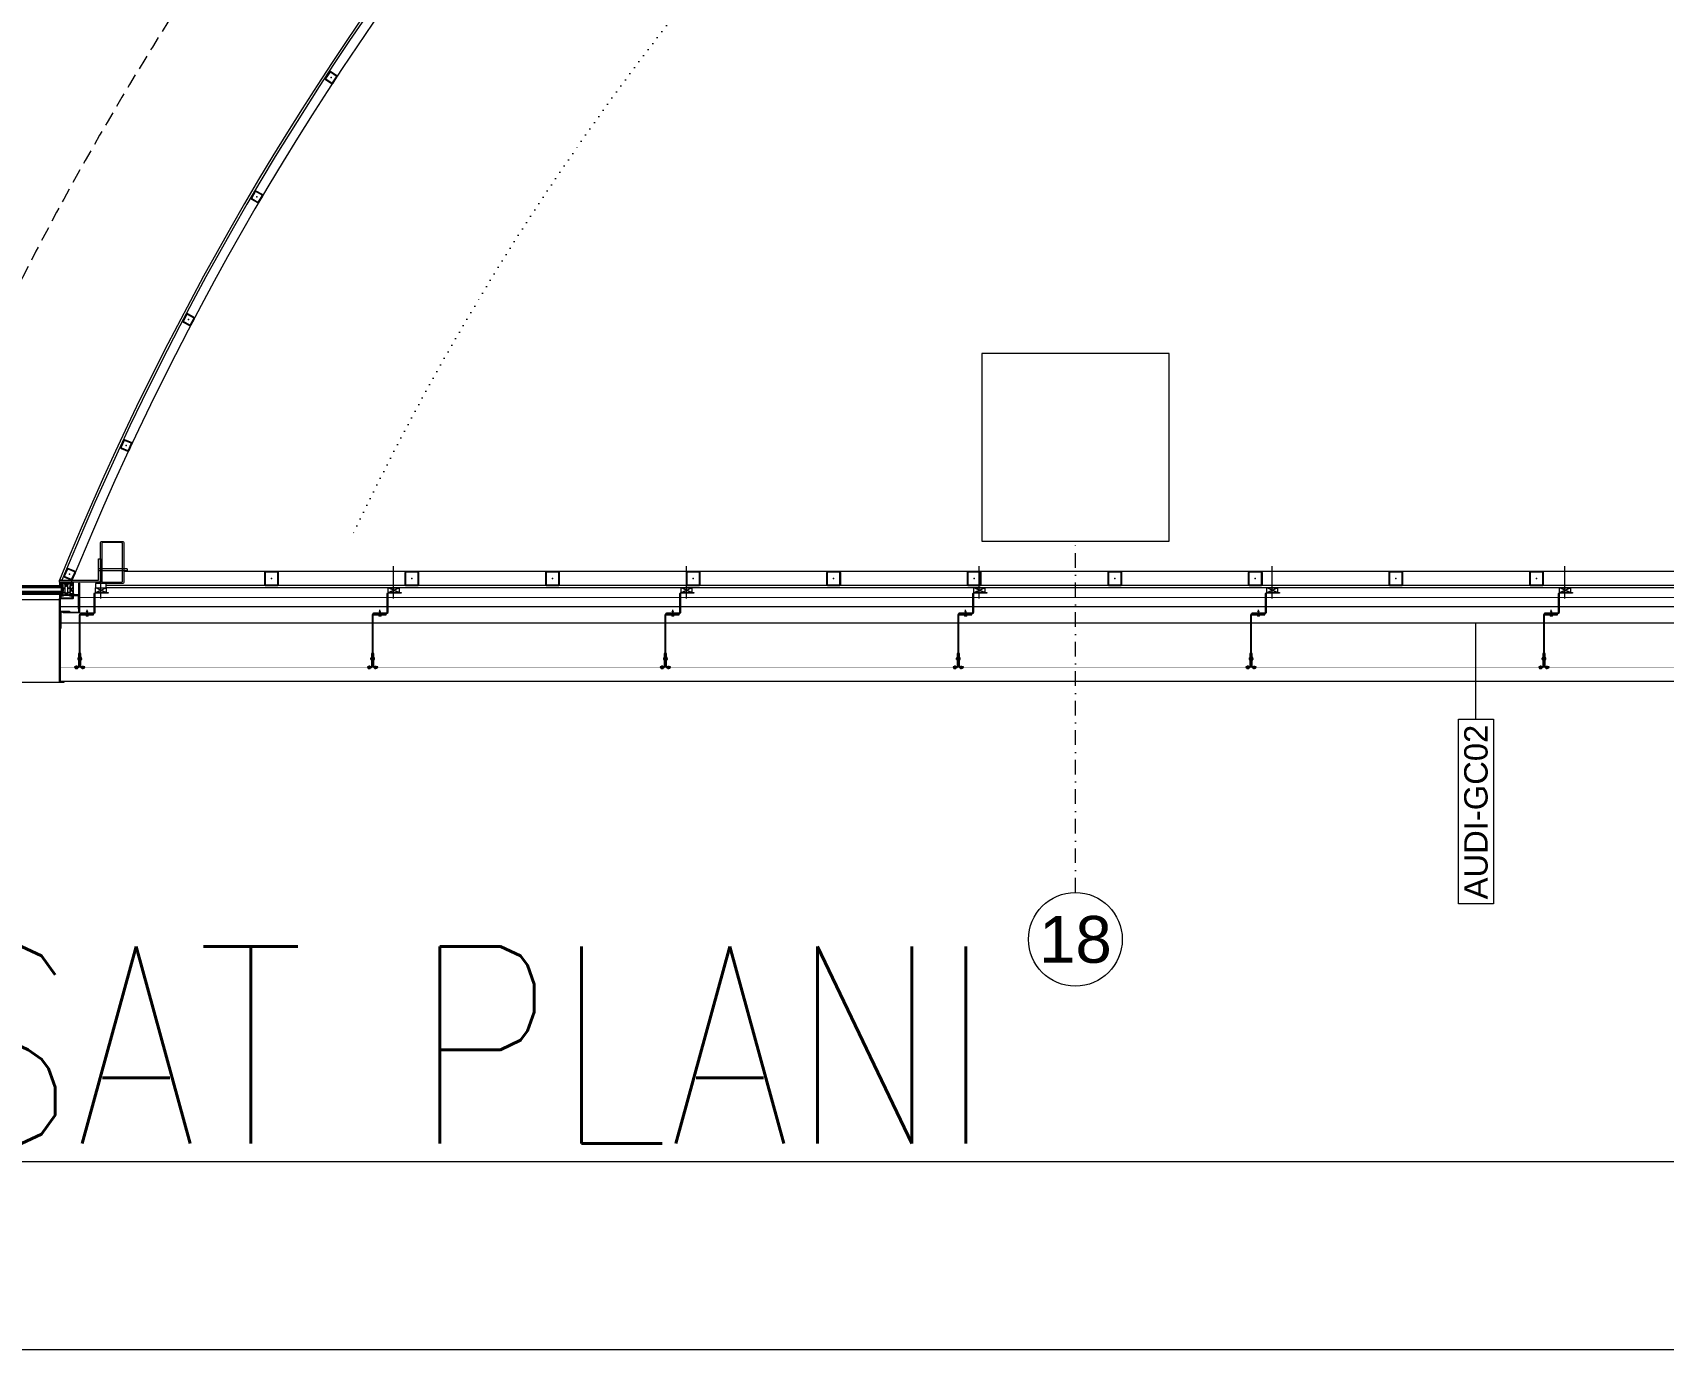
# Model space of a CAD drawing. Extents: x -2050 to 29725, y -1777 to 6820.
# Drawn here: x 15467 to 16163, y 0 to 562 of the extents above; entities that cross this region are included whole.
import ezdxf
from ezdxf.enums import TextEntityAlignment as Align

# ---------------------------------------------------------------- set-up
doc = ezdxf.new("R2010")
doc.units = 0
doc.header["$LTSCALE"] = 25
doc.header["$MEASUREMENT"] = 0
for name, pattern in [('DASHDOT2', [0.5, 0.25, -0.125, 0, -0.125]), ('DOT2', [0.125, 0, -0.125]), ('HIDDEN', [0.375, 0.25, -0.125])]:
    doc.linetypes.add(name, pattern=pattern)
doc.layers.get('0').update_dxf_attribs({"color": 9, "lineweight": 9})
for name, color, linetype, lineweight in [('01', 9, 'Continuous', 9), ('06C', 9, 'Continuous', 9), ('06D', 9, 'Continuous', 9), ('10', 9, 'Continuous', 9), ('11', 9, 'Continuous', 9), ('15', 9, 'Continuous', 9), ('20', 9, 'DOT2', 9), ('22', 8, 'Continuous', 9), ('24', 9, 'DASHDOT2', 9), ('33', 9, 'BATTING', 9), ('40A', 9, 'Continuous', 9), ('E-YAZI', 7, 'Continuous', 30)]:
    doc.layers.add(name, color=color, linetype=linetype, lineweight=lineweight)
doc.styles.add('Arial', font='arial.ttf', dxfattribs={"height": 2.5})
doc.styles.add('E-YAZI', font='txttw.shx')
doc.linetypes.add('BATTING', pattern='A,0.0001,-0.1,[134,ltypeshp.shx,S=0.1,R=0,X=-0.1,Y=0],-0.2,[134,ltypeshp.shx,S=0.1,R=180,X=0.1,Y=0],-0.1', length=0.4001)

# ---------------------------------------------------------------- blocks, each defined once
blk = doc.blocks.new('0_wallno')
blk.add_lwpolyline([(-7.84, 1.5), (7.94, 1.5), (7.94, -1.5), (-7.84, -1.5)], close=True)
blk.add_lwpolyline([(7.94, 0), (16.13, 0)])
at = {"style": 'Arial'}
blk.add_attdef('GENISLIK', text='', height=2, dxfattribs=at).set_placement((8.44, 0), align=Align.BOTTOM_LEFT)
blk.add_attdef('DUVARNO', text='', height=2, dxfattribs=at).set_placement((0, 0), align=Align.MIDDLE_CENTER)
blk.add_attdef('YUKSEKLIK', text='', height=2, dxfattribs=at).set_placement((8.44, -0.5), align=Align.TOP_LEFT)
blk = doc.blocks.new('KAPI KODLARI 2. KAT')
at = {"layer": '22'}
ref = blk.add_blockref('0_wallno', (16083.46, 229.34), dxfattribs=dict(at, xscale=5, yscale=5, zscale=5, rotation=90))
ref.add_attrib('DUVARNO', 'AUDI-GC02', dxfattribs={"layer": '0', "height": 10, "rotation": 90, "style": 'Arial'}).set_placement((16083.46, 229.34), align=Align.MIDDLE_CENTER)
blk = doc.blocks.new('*U306')
at = {"layer": '15'}
for p, q in [((1.47, -18.95), (34.79, -18.95)), ((1.47, -19.35), (34.79, -19.35)), ((1.47, -19.42), (34.79, -19.42)), ((1.47, -19.82), (34.79, -19.82)), ((1.47, -21.42), (34.79, -21.42)), ((1.47, -22.02), (34.79, -22.02)), ((1.47, -22.1), (34.79, -22.1)), ((1.47, -22.7), (34.79, -22.7))]:
    blk.add_line(p, q, dxfattribs=at)
blk = doc.blocks.new('p-kolon_80x80')
blk.add_lwpolyline([(-40, -40), (40, -40), (40, 40), (-40, 40)], close=True)
blk = doc.blocks.new('0_aks')
at = {"linetype": 'Continuous'}
blk.add_circle((0, 0), 2, dxfattribs=at)
at = {"style": 'Arial'}
blk.add_attdef('AKS', text='', height=2, dxfattribs=at).set_placement((0, 0), align=Align.MIDDLE_CENTER)
blk = doc.blocks.new('P-AKS_AUDI')
at = {"layer": '24'}
blk.add_lwpolyline([(-700, -2590), (-700, -2440)], dxfattribs=at)
at = {"layer": '24', "xscale": 10, "yscale": 10, "zscale": 10}
blk.add_blockref('0_aks', (-700, -2610), dxfattribs=at).add_auto_attribs({'AKS': '18'})
blk = doc.blocks.new('p-profil_bitis')
for p, q in [((-1.5, 2.16), (-3, 5.37)), ((-3, 2.16), (-1.5, 5.37)), ((1.2, 3.05), (2.2, 4.65)), ((2.2, 3.05), (1.2, 4.65))]:
    blk.add_line(p, q)
for points in [[(-2.9, 6.02), (-2.89, 6.01), (-2.88, 6), (-2.88, 6), (-2.87, 6), (-2.48, 6), (-2.47, 6), (-2.46, 6), (-2.46, 6.01), (-2.45, 6.02), (-2.43, 6.06), (-2.41, 6.08), (-2.4, 6.09), (-2.38, 6.09), (-2.37, 6.1), (-2.35, 6.09), (-2.33, 6.09), (-2.32, 6.08), (-2.3, 6.06), (-2.28, 6.01), (-2.27, 6.01), (-2.27, 6), (-2.26, 6), (-2.25, 6), (-1.76, 6), (-1.76, 5.49), (-1.76, 5.48), (-1.77, 5.47), (-1.77, 5.46), (-1.78, 5.46), (-1.79, 5.45), (-1.8, 5.45), (-1.81, 5.45), (-1.82, 5.46), (-1.83, 5.46), (-1.84, 5.47), (-1.89, 5.55), (-1.89, 5.56), (-1.9, 5.57), (-1.9, 5.57), (-1.91, 5.57), (-1.92, 5.57), (-1.93, 5.57), (-1.93, 5.56), (-1.94, 5.55), (-1.99, 5.46), (-1.99, 5.46), (-2, 5.46), (-2, 5.45), (-2.01, 5.45), (-2.02, 5.45), (-2.1, 5.45), (-2.11, 5.45), (-2.12, 5.45), (-2.12, 5.46), (-2.13, 5.46), (-2.13, 5.47), (-2.13, 5.47), (-2.14, 5.48), (-2.14, 5.5), (-2.23, 5.45), (-2.54, 5.45), (-2.62, 5.5), (-2.62, 5.48), (-2.63, 5.47), (-2.63, 5.46), (-2.63, 5.46), (-2.64, 5.45), (-2.65, 5.45), (-2.65, 5.45), (-2.74, 5.45), (-2.75, 5.45), (-2.76, 5.45), (-2.76, 5.46), (-2.77, 5.46), (-2.77, 5.46), (-2.82, 5.55), (-2.83, 5.56), (-2.83, 5.57), (-2.84, 5.57), (-2.85, 5.57), (-2.86, 5.57), (-2.86, 5.57), (-2.87, 5.56), (-2.87, 5.55), (-2.92, 5.47), (-2.93, 5.46), (-2.94, 5.46), (-2.95, 5.45), (-2.96, 5.45), (-2.97, 5.45), (-2.98, 5.46), (-2.99, 5.46), (-2.99, 5.47), (-3, 5.48), (-3, 5.49), (-3, 6.92), (-3, 6.93), (-3, 6.93), (-2.99, 6.94), (-2.99, 6.95), (-2.98, 6.95), (-2.97, 6.95), (-2.37, 6.95), (-2.36, 6.95), (-2.35, 6.95), (-2.35, 6.94), (-2.34, 6.93), (-2.34, 6.93), (-2.34, 6.92), (-2.34, 6.47), (-2.34, 6.44), (-2.32, 6.41), (-2.3, 6.38), (-2.28, 6.37), (-2.25, 6.35), (-2.22, 6.35), (-2.04, 6.35), (-2.03, 6.35), (-2.02, 6.35), (-2.01, 6.36), (-2, 6.37), (-1.99, 6.38), (-1.99, 6.39), (-1.99, 6.4), (-1.99, 6.54), (-2.05, 6.54), (-2.06, 6.54), (-2.08, 6.55), (-2.09, 6.55), (-2.09, 6.56), (-2.1, 6.58), (-2.1, 6.59), (-2.1, 6.6), (-2.1, 6.62), (-2.09, 6.63), (-2.08, 6.65), (-2.07, 6.66), (-2.05, 6.67), (-2.04, 6.68), (-2.02, 6.68), (-1.79, 6.68), (-1.78, 6.68), (-1.78, 6.68), (-1.77, 6.67), (-1.76, 6.66), (-1.76, 6.66), (-1.76, 6.65), (-1.76, 6.4), (-0.65, 6.4), (-0.62, 6.4), (-0.58, 6.39), (-0.56, 6.37), (-0.53, 6.35), (-0.51, 6.32), (-0.5, 6.28), (-0.5, 6.25), (-0.5, 2.04), (-0.5, 2.01), (-0.49, 1.99), (-0.47, 1.96), (-0.45, 1.94), (-0.42, 1.93), (-0.39, 1.92), (-0.36, 1.92), (-0.33, 1.93), (-0.31, 1.94), (-0.29, 1.96), (-0.27, 1.99), (-0.26, 2.01), (-0.25, 2.04), (-0.25, 2.25), (-0.25, 2.26), (-0.25, 2.26), (-0.25, 2.27), (-0.24, 2.28), (-0.23, 2.28), (-0.23, 2.28), (0.22, 2.28), (0.23, 2.28), (0.24, 2.28), (0.25, 2.27), (0.25, 2.26), (0.25, 2.26), (0.26, 2.25), (0.26, 2.04), (0.26, 2.01), (0.27, 1.99), (0.29, 1.96), (0.31, 1.94), (0.33, 1.93), (0.36, 1.92), (0.39, 1.92), (0.42, 1.93), (0.45, 1.94), (0.47, 1.96), (0.49, 1.99), (0.5, 2.01), (0.5, 2.04), (0.5, 6.25), (0.51, 6.29), (0.52, 6.33), (0.54, 6.36), (0.58, 6.38), (0.61, 6.4), (0.65, 6.4), (1.76, 6.4), (1.76, 6.65), (1.76, 6.66), (1.76, 6.66), (1.77, 6.67), (1.77, 6.67), (1.78, 6.68), (1.78, 6.68), (1.79, 6.68), (2.02, 6.68), (2.04, 6.68), (2.06, 6.67), (2.08, 6.66), (2.09, 6.64), (2.1, 6.62), (2.1, 6.6), (2.1, 6.59), (2.1, 6.58), (2.1, 6.57), (2.09, 6.56), (2.08, 6.55), (2.07, 6.54), (2.06, 6.54), (2.05, 6.54), (1.99, 6.54), (1.99, 6.4), (1.99, 6.39), (1.99, 6.38), (2, 6.37), (2.01, 6.36), (2.02, 6.35), (2.03, 6.35), (2.04, 6.35), (2.22, 6.35), (2.25, 6.35), (2.28, 6.37), (2.3, 6.38), (2.32, 6.41), (2.34, 6.44), (2.34, 6.47), (2.34, 6.92), (2.34, 6.93), (2.34, 6.93), (2.35, 6.94), (2.35, 6.95), (2.36, 6.95), (2.37, 6.95), (2.97, 6.95), (2.98, 6.95), (2.98, 6.95), (2.99, 6.94), (2.99, 6.94), (3, 6.93), (3, 6.93), (3, 6.92), (3, 5.49), (3, 5.48), (3, 5.47), (2.99, 5.46), (2.98, 5.46), (2.97, 5.45), (2.96, 5.45), (2.96, 5.45), (2.95, 5.45), (2.94, 5.46), (2.93, 5.46), (2.92, 5.47), (2.87, 5.55), (2.87, 5.56), (2.86, 5.57), (2.86, 5.57), (2.85, 5.57), (2.84, 5.57), (2.83, 5.57), (2.83, 5.56), (2.82, 5.55), (2.77, 5.46), (2.77, 5.46), (2.76, 5.46), (2.76, 5.45), (2.75, 5.45), (2.74, 5.45), (2.65, 5.45), (2.65, 5.45), (2.64, 5.45), (2.63, 5.46), (2.63, 5.46), (2.63, 5.47), (2.62, 5.48), (2.62, 5.5), (2.53, 5.45), (2.22, 5.45), (2.13, 5.5), (2.13, 5.48), (2.13, 5.47), (2.13, 5.47), (2.13, 5.46), (2.12, 5.46), (2.12, 5.45), (2.11, 5.45), (2.1, 5.45), (2.02, 5.45), (2.01, 5.45), (2, 5.45), (1.99, 5.46), (1.99, 5.46), (1.94, 5.55), (1.93, 5.56), (1.93, 5.57), (1.92, 5.57), (1.91, 5.57), (1.9, 5.57), (1.9, 5.57), (1.89, 5.56), (1.89, 5.55), (1.84, 5.47), (1.83, 5.46), (1.82, 5.46), (1.81, 5.45), (1.8, 5.45), (1.79, 5.45), (1.78, 5.46), (1.77, 5.46), (1.77, 5.47), (1.76, 5.48), (1.76, 5.49), (1.76, 6), (2.25, 6), (2.26, 6), (2.26, 6), (2.27, 6.01), (2.27, 6.01), (2.28, 6.01), (2.3, 6.06), (2.31, 6.07), (2.33, 6.09), (2.34, 6.09), (2.36, 6.1), (2.37, 6.1), (2.39, 6.09), (2.4, 6.09), (2.42, 6.07), (2.43, 6.06), (2.45, 6.02), (2.46, 6.01), (2.46, 6), (2.47, 6), (2.48, 6), (2.87, 6), (2.88, 6), (2.88, 6), (2.89, 6.01), (2.9, 6.02), (2.9, 6.02), (2.9, 6.03), (2.9, 6.04), (2.9, 6.05), (2.87, 6.1), (2.86, 6.11), (2.85, 6.11), (2.84, 6.12), (2.83, 6.12), (2.82, 6.12), (2.81, 6.12), (2.8, 6.11), (2.79, 6.11), (2.78, 6.1), (2.74, 6.02), (2.73, 6.01), (2.72, 6.01), (2.72, 6), (2.71, 6), (2.7, 6), (2.69, 6.01), (2.69, 6.01), (2.68, 6.02), (2.64, 6.1), (2.63, 6.11), (2.62, 6.11), (2.61, 6.12), (2.6, 6.12), (2.59, 6.12), (2.58, 6.12), (2.57, 6.11), (2.56, 6.11), (2.55, 6.1), (2.51, 6.02), (2.5, 6.01), (2.5, 6.01), (2.49, 6), (2.48, 6), (2.48, 6), (2.47, 6), (2.46, 6.01), (2.46, 6.01), (2.45, 6.02), (2.41, 6.1), (2.4, 6.11), (2.39, 6.11), (2.38, 6.12), (2.37, 6.12), (2.36, 6.12), (2.35, 6.12), (2.34, 6.11), (2.33, 6.11), (2.32, 6.1), (2.28, 6.02), (2.27, 6.01), (2.26, 6.01), (2.26, 6), (2.25, 6), (2.24, 6), (2.24, 6.01), (2.23, 6.01), (2.22, 6.02), (2.18, 6.1), (2.17, 6.11), (2.16, 6.11), (2.15, 6.12), (2.14, 6.12), (2.13, 6.12), (2.12, 6.12), (2.11, 6.11), (2.1, 6.11), (2.09, 6.1), (2.05, 6.02), (2.04, 6.01), (2.03, 6.01), (2.03, 6), (2.02, 6), (2.01, 6), (2.01, 6.01), (2, 6.01), (1.99, 6.02), (1.95, 6.1), (1.94, 6.11), (1.93, 6.11), (1.92, 6.12), (1.91, 6.12), (1.9, 6.12), (1.89, 6.12), (1.88, 6.11), (1.87, 6.11), (1.86, 6.1), (1.82, 6.02), (1.81, 6.01), (1.81, 6.01), (1.8, 6), (1.79, 6), (1.78, 6), (1.77, 6.01), (1.77, 6.01), (1.76, 6.02), (1.76, 6.02), (1.76, 6.03), (1.76, 6.17), (1.76, 6.18), (1.76, 6.19), (1.75, 6.19), (1.74, 6.2), (1.74, 6.2), (1.73, 6.2), (0.8, 6.2), (0.8, 6.23), (0.79, 6.25), (0.77, 6.27), (0.76, 6.28), (0.73, 6.3), (0.71, 6.3), (0.68, 6.3), (0.66, 6.29), (0.64, 6.28), (0.62, 6.26), (0.61, 6.24), (0.6, 6.22), (0.6, 6.2), (0.6, 6.17), (0.61, 6.15), (0.63, 6.13), (0.65, 6.12), (0.65, 4.3), (1.25, 4.41), (1.26, 4.41), (1.27, 4.4), (1.28, 4.4), (1.29, 4.39), (1.3, 4.38), (1.3, 4.38), (1.3, 4.37), (1.3, 4.36), (1.29, 4.35), (1.29, 4.34), (1.28, 4.33), (1.27, 4.33), (0.65, 4.15), (0.65, 2.51), (1.25, 2.62), (1.26, 2.62), (1.27, 2.61), (1.28, 2.61), (1.29, 2.6), (1.3, 2.59), (1.3, 2.59), (1.3, 2.58), (1.3, 2.57), (1.29, 2.56), (1.29, 2.55), (1.28, 2.54), (1.27, 2.54), (0.64, 2.36), (0.62, 2.35), (0.6, 2.33), (0.59, 2.32), (0.58, 2.3), (0.58, 2.28), (0.58, 1.97), (0.7, 1.97), (0.7, 1.83), (0.26, 1.83), (0.14, 1.95), (0.14, 2.05), (0.14, 2.06), (0.14, 2.06), (0.13, 2.07), (0.13, 2.07), (0.12, 2.08), (0.12, 2.08), (0.11, 2.08), (-0.11, 2.08), (-0.12, 2.08), (-0.12, 2.08), (-0.13, 2.07), (-0.13, 2.07), (-0.14, 2.06), (-0.14, 2.06), (-0.14, 2.05), (-0.14, 1.95), (-0.26, 1.83), (-0.7, 1.83), (-0.7, 1.97), (-0.58, 1.97), (-0.58, 2.28), (-0.58, 2.3), (-0.59, 2.32), (-0.6, 2.34), (-0.62, 2.35), (-0.64, 2.36), (-1.27, 2.54), (-1.28, 2.54), (-1.29, 2.55), (-1.29, 2.56), (-1.3, 2.57), (-1.3, 2.58), (-1.3, 2.59), (-1.3, 2.59), (-1.29, 2.6), (-1.28, 2.61), (-1.27, 2.61), (-1.26, 2.62), (-1.25, 2.62), (-0.65, 2.51), (-0.65, 4.15), (-1.27, 4.33), (-1.28, 4.33), (-1.29, 4.34), (-1.29, 4.35), (-1.3, 4.36), (-1.3, 4.37), (-1.3, 4.38), (-1.3, 4.38), (-1.29, 4.39), (-1.28, 4.4), (-1.27, 4.4), (-1.26, 4.41), (-1.25, 4.41), (-0.65, 4.3), (-0.65, 6.12), (-0.63, 6.13), (-0.61, 6.15), (-0.6, 6.17), (-0.6, 6.2), (-0.6, 6.22), (-0.61, 6.24), (-0.62, 6.26), (-0.64, 6.28), (-0.66, 6.29), (-0.68, 6.3), (-0.71, 6.3), (-0.73, 6.3), (-0.76, 6.28), (-0.77, 6.27), (-0.79, 6.25), (-0.8, 6.23), (-0.8, 6.2), (-1.73, 6.2), (-1.74, 6.2), (-1.74, 6.2), (-1.75, 6.19), (-1.76, 6.19), (-1.76, 6.18), (-1.76, 6.17), (-1.76, 6.03), (-1.76, 6.02), (-1.76, 6.02), (-1.77, 6.01), (-1.78, 6.01), (-1.78, 6), (-1.79, 6), (-1.8, 6), (-1.81, 6.01), (-1.81, 6.01), (-1.82, 6.02), (-1.86, 6.1), (-1.87, 6.11), (-1.88, 6.11), (-1.89, 6.12), (-1.9, 6.12), (-1.91, 6.12), (-1.92, 6.12), (-1.93, 6.11), (-1.94, 6.11), (-1.95, 6.1), (-1.99, 6.02), (-2, 6.01), (-2.01, 6.01), (-2.01, 6), (-2.02, 6), (-2.03, 6), (-2.03, 6.01), (-2.04, 6.01), (-2.05, 6.02), (-2.09, 6.1), (-2.1, 6.11), (-2.11, 6.11), (-2.12, 6.12), (-2.13, 6.12), (-2.14, 6.12), (-2.15, 6.12), (-2.16, 6.11), (-2.17, 6.11), (-2.18, 6.1), (-2.22, 6.02), (-2.23, 6.01), (-2.24, 6.01), (-2.24, 6), (-2.25, 6), (-2.26, 6), (-2.26, 6.01), (-2.27, 6.01), (-2.28, 6.02), (-2.32, 6.1), (-2.33, 6.11), (-2.34, 6.11), (-2.35, 6.12), (-2.36, 6.12), (-2.37, 6.12), (-2.38, 6.12), (-2.39, 6.11), (-2.4, 6.11), (-2.41, 6.1), (-2.45, 6.02), (-2.46, 6.01), (-2.46, 6.01), (-2.47, 6), (-2.48, 6), (-2.48, 6), (-2.49, 6), (-2.5, 6.01), (-2.5, 6.01), (-2.51, 6.02), (-2.55, 6.1), (-2.56, 6.11), (-2.57, 6.11), (-2.58, 6.12), (-2.59, 6.12), (-2.6, 6.12), (-2.61, 6.12), (-2.62, 6.11), (-2.63, 6.11), (-2.64, 6.1), (-2.68, 6.02), (-2.69, 6.01), (-2.69, 6.01), (-2.7, 6), (-2.71, 6), (-2.72, 6), (-2.73, 6.01), (-2.73, 6.01), (-2.74, 6.02), (-2.78, 6.1), (-2.79, 6.11), (-2.8, 6.11), (-2.81, 6.12), (-2.82, 6.12), (-2.83, 6.12), (-2.84, 6.12), (-2.85, 6.11), (-2.86, 6.11), (-2.87, 6.1), (-2.9, 6.05), (-2.9, 6.04), (-2.9, 6.03)], [(-3, 5.37), (-1.5, 5.37), (-1.5, 2.16), (-3, 2.16)], [(2.85, 0.85), (2.85, 1), (2.77, 1.14), (2.89, 1.5), (3, 1.5), (3, 0.1), (2.9, 0), (-2.9, 0), (-3, 0.1), (-3, 1.5), (-2.89, 1.5), (-2.77, 1.14), (-2.85, 0.99), (-2.85, 0.85), (-2.87, 0.85), (-2.87, 0.5), (-2.82, 0.45), (-2.47, 0.45), (-2.47, 0.37), (-2.52, 0.32), (-2.82, 0.32), (-2.87, 0.27), (-2.87, 0.18), (-2.82, 0.13), (2.82, 0.13), (2.87, 0.18), (2.87, 0.27), (2.82, 0.32), (2.52, 0.32), (2.47, 0.37), (2.47, 0.45), (2.82, 0.45), (2.87, 0.5), (2.87, 0.85)], [(-2.81, 6.34), (-2.81, 6.33), (-2.8, 6.33), (-2.8, 6.32), (-2.79, 6.32), (-2.78, 6.32), (-2.56, 6.32), (-2.55, 6.32), (-2.55, 6.32), (-2.54, 6.33), (-2.54, 6.33), (-2.53, 6.34), (-2.53, 6.34), (-2.53, 6.35), (-2.53, 6.77), (-2.53, 6.78), (-2.53, 6.78), (-2.54, 6.79), (-2.54, 6.79), (-2.55, 6.8), (-2.55, 6.8), (-2.56, 6.8), (-2.78, 6.8), (-2.79, 6.8), (-2.79, 6.8), (-2.8, 6.79), (-2.8, 6.79), (-2.81, 6.78), (-2.81, 6.77)], [(-2.8, 0.99), (-2.69, 0.82), (-2.63, 0.73), (-2.54, 0.57), (-2.5, 0.55), (-2.47, 0.56), (-2.45, 0.6), (-2.45, 0.85), (-2.4, 0.9), (-1.53, 0.9), (-1.42, 0.94), (-1.38, 1.05), (-1.38, 1.13), (-1.33, 1.18), (-0.02, 1.18), (-0.01, 1.2), (0.01, 1.2), (0.03, 1.18), (1.33, 1.18), (1.38, 1.13), (1.38, 1.05), (1.42, 0.94), (1.53, 0.9), (2.4, 0.9), (2.45, 0.85), (2.45, 0.6), (2.47, 0.56), (2.5, 0.55), (2.54, 0.57), (2.63, 0.73), (2.8, 0.99), (2.78, 1.04), (2.71, 1.07), (2.7, 1.11), (2.7, 1.13), (2.8, 1.5), (2.48, 1.5), (2.4, 1.42), (2.4, 1.36), (2.52, 1.36), (2.52, 1.2), (2.42, 1.1), (1.58, 1.1), (1.58, 1.36), (1.7, 1.36), (1.7, 1.42), (1.62, 1.5), (-1.62, 1.5), (-1.7, 1.42), (-1.7, 1.36), (-1.58, 1.36), (-1.58, 1.1), (-2.42, 1.1), (-2.52, 1.2), (-2.52, 1.36), (-2.4, 1.36), (-2.4, 1.42), (-2.48, 1.5), (-2.8, 1.5), (-2.7, 1.13), (-2.7, 1.11), (-2.71, 1.07), (-2.78, 1.03)], [(-2.68, 5.61), (-2.67, 5.59), (-2.67, 5.58), (-2.65, 5.58), (-2.64, 5.57), (-2.63, 5.57), (-2.62, 5.57), (-2.62, 5.53), (-2.58, 5.57), (-2.17, 5.57), (-2.14, 5.53), (-2.14, 5.57), (-2.13, 5.57), (-2.12, 5.57), (-2.11, 5.57), (-2.1, 5.58), (-2.09, 5.59), (-2.08, 5.6), (-2.08, 5.61), (-2.08, 5.62), (-2.08, 5.68), (-2.21, 5.81), (-2.55, 5.81), (-2.68, 5.68), (-2.68, 5.62)], [(1.2, 3.05), (1.2, 4.65), (2.2, 4.65), (2.2, 3.05)], [(2.13, 5.57), (2.13, 5.53), (2.17, 5.57), (2.58, 5.57), (2.62, 5.53), (2.62, 5.57), (2.63, 5.57), (2.64, 5.57), (2.65, 5.57), (2.66, 5.58), (2.67, 5.59), (2.68, 5.6), (2.68, 5.61), (2.68, 5.62), (2.68, 5.68), (2.55, 5.81), (2.21, 5.81), (2.08, 5.68), (2.08, 5.62), (2.08, 5.61), (2.08, 5.6), (2.09, 5.59), (2.1, 5.58), (2.11, 5.57), (2.12, 5.57)], [(2.53, 6.35), (2.53, 6.34), (2.54, 6.33), (2.54, 6.33), (2.55, 6.32), (2.55, 6.32), (2.56, 6.32), (2.78, 6.32), (2.79, 6.32), (2.79, 6.32), (2.8, 6.33), (2.81, 6.33), (2.81, 6.34), (2.81, 6.35), (2.81, 6.77), (2.81, 6.78), (2.81, 6.78), (2.8, 6.79), (2.8, 6.79), (2.79, 6.8), (2.79, 6.8), (2.78, 6.8), (2.56, 6.8), (2.55, 6.8), (2.55, 6.8), (2.54, 6.79), (2.54, 6.79), (2.53, 6.78), (2.53, 6.77)]]:
    blk.add_lwpolyline(points, close=True)
for points in [[(0.35, 6.5), (0.3, 6.68), (0.2, 6.79), (0.02, 6.85), (-0.16, 6.81), (-0.3, 6.68), (-0.35, 6.5), (-0.35, 6.55), (-0.36, 6.6), (-0.37, 6.65), (-0.39, 6.69), (-0.42, 6.74), (-0.45, 6.78), (-0.48, 6.82), (-0.52, 6.85), (-0.56, 6.88), (-0.6, 6.9), (-0.65, 6.92), (-0.7, 6.94), (-0.75, 6.95), (-0.8, 6.95), (-1.4, 6.95), (-1.54, 6.89), (-1.6, 6.85), (-2.1, 6.85), (-2.25, 6.78), (-2.3, 6.65), (-2.3, 6.6), (-2.25, 6.47), (-2.14, 6.4), (-2.04, 6.39), (-2.01, 6.53), (-2.11, 6.55), (-2.15, 6.6), (-2.15, 6.65), (-2.1, 6.7), (-1.6, 6.7), (-1.46, 6.76), (-1.4, 6.8), (-0.8, 6.8), (-0.64, 6.75), (-0.55, 6.66), (-0.5, 6.5), (-0.5, 5.15), (-0.4, 5.01), (-0.27, 5.02), (-0.2, 5.17), (-0.25, 5.2), (-0.2, 5.23), (-0.2, 5.35), (-0.25, 5.38), (-0.2, 5.41), (-0.2, 5.53), (-0.25, 5.56), (-0.2, 5.59), (-0.2, 5.71), (-0.25, 5.74), (-0.2, 5.77), (-0.2, 5.89), (-0.25, 5.92), (-0.2, 5.95), (-0.2, 6.07), (-0.25, 6.1), (-0.2, 6.13), (-0.2, 6.25), (-0.25, 6.28), (-0.2, 6.31), (-0.2, 6.5), (-0.12, 6.66), (0.02, 6.7), (0.12, 6.66), (0.2, 6.5), (0.2, 6.4), (0.25, 6.37), (0.2, 6.34), (0.2, 6.22), (0.25, 6.19), (0.2, 6.16), (0.2, 6.04), (0.25, 6.01), (0.2, 5.98), (0.2, 5.86), (0.25, 5.83), (0.2, 5.8), (0.2, 5.68), (0.25, 5.65), (0.2, 5.62), (0.2, 5.5), (0.25, 5.47), (0.2, 5.44), (0.2, 5.32), (0.25, 5.29), (0.2, 5.26), (0.2, 5.15), (0.3, 5.01), (0.4, 5.01), (0.5, 5.15), (0.5, 6.5), (0.55, 6.66), (0.64, 6.75), (0.8, 6.8), (1.4, 6.8), (1.46, 6.76), (1.6, 6.7), (2.1, 6.7), (2.15, 6.65), (2.15, 6.6), (2.11, 6.55), (2.01, 6.53), (2.04, 6.39), (2.13, 6.4), (2.25, 6.47), (2.3, 6.6), (2.3, 6.65), (2.23, 6.8), (2.1, 6.85), (1.6, 6.85), (1.54, 6.89), (1.4, 6.95), (0.8, 6.95), (0.75, 6.95), (0.7, 6.94), (0.65, 6.92), (0.61, 6.9), (0.56, 6.88), (0.52, 6.85), (0.48, 6.82), (0.45, 6.78), (0.42, 6.74), (0.4, 6.69), (0.38, 6.65), (0.36, 6.6), (0.35, 6.55), (0.35, 6.5), (0.35, 5.15)], [(-0.35, 6.5), (-0.35, 5.15)]]:
    blk.add_lwpolyline(points)
for points in [[(-1.77, 1.34, -10), (-1.77, 1.49, -10), (-1.76, 1.51, -10), (-1.73, 1.52, -10), (-1.64, 1.5, -10), (-1.48, 1.5, -10), (-1.48, 1.74, -10), (-1.52, 1.81, -10), (-1.54, 1.83, -10), (-1.57, 1.81, -10), (-1.62, 1.73, -10), (-1.65, 1.71, -10), (-1.69, 1.73, -10), (-1.74, 1.81, -10), (-1.77, 1.83, -10), (-1.79, 1.81, -10), (-1.84, 1.73, -10), (-1.88, 1.71, -10), (-1.91, 1.73, -10), (-1.96, 1.81, -10), (-1.99, 1.83, -10), (-2.01, 1.81, -10), (-2.06, 1.73, -10), (-2.09, 1.71, -10), (-2.13, 1.73, -10), (-2.18, 1.81, -10), (-2.2, 1.83, -10), (-2.23, 1.81, -10), (-2.28, 1.73, -10), (-2.31, 1.71, -10), (-2.35, 1.73, -10), (-2.4, 1.81, -10), (-2.42, 1.83, -10), (-2.45, 1.81, -10), (-2.5, 1.73, -10), (-2.53, 1.71, -10), (-2.57, 1.73, -10), (-2.62, 1.81, -10), (-2.64, 1.83, -10), (-2.67, 1.81, -10), (-2.74, 1.69, -10), (-2.86, 1.65, -10), (-2.95, 1.78, -10), (-3.09, 1.83, -10), (-3.21, 1.83, -10), (-3.23, 1.82, -10), (-3.24, 1.79, -10), (-3.23, 1.78, -10), (-3.14, 1.76, -10), (-3.02, 1.69, -10), (-2.98, 1.62, -10), (-2.98, 1.5, -10), (-2.55, 1.5, -10), (-2.46, 1.52, -10), (-2.45, 1.52, -10), (-2.44, 1.52, -10), (-2.43, 1.49, -10), (-2.43, 1.34, -10), (-2.54, 1.34, -10), (-2.54, 1.31, -10), (-2.38, 1.16, -10), (-2.34, 1.14, -10), (-2.22, 1.2, -10), (-1.97, 1.2, -10), (-1.86, 1.14, -10), (-1.8, 1.16, -10), (-1.66, 1.31, -10), (-1.66, 1.34, -10), (-1.77, 1.34, -10)], [(-1.89, 1.35, -10), (-1.93, 1.31, -10), (-2.26, 1.31, -10), (-2.31, 1.35, -10), (-2.31, 1.47, -10), (-2.26, 1.51, -10), (-1.93, 1.51, -10), (-1.89, 1.47, -10), (-1.89, 1.46, -10), (-1.89, 1.35, -10)], [(1.76, 1.34, -10), (1.76, 1.49, -10), (1.76, 1.51, -10), (1.73, 1.52, -10), (1.64, 1.5, -10), (1.48, 1.5, -10), (1.48, 1.74, -10), (1.52, 1.81, -10), (1.54, 1.83, -10), (1.57, 1.81, -10), (1.62, 1.73, -10), (1.65, 1.71, -10), (1.69, 1.73, -10), (1.74, 1.81, -10), (1.76, 1.83, -10), (1.79, 1.81, -10), (1.84, 1.73, -10), (1.88, 1.71, -10), (1.91, 1.73, -10), (1.96, 1.81, -10), (1.99, 1.83, -10), (2.01, 1.81, -10), (2.06, 1.73, -10), (2.09, 1.71, -10), (2.13, 1.73, -10), (2.18, 1.81, -10), (2.2, 1.83, -10), (2.23, 1.81, -10), (2.28, 1.73, -10), (2.31, 1.71, -10), (2.35, 1.73, -10), (2.4, 1.81, -10), (2.42, 1.83, -10), (2.45, 1.81, -10), (2.5, 1.73, -10), (2.53, 1.71, -10), (2.57, 1.73, -10), (2.62, 1.81, -10), (2.64, 1.83, -10), (2.67, 1.81, -10), (2.74, 1.69, -10), (2.86, 1.65, -10), (2.95, 1.78, -10), (3.09, 1.83, -10), (3.21, 1.83, -10), (3.23, 1.82, -10), (3.24, 1.79, -10), (3.23, 1.78, -10), (3.14, 1.76, -10), (3.02, 1.69, -10), (2.98, 1.62, -10), (2.98, 1.5, -10), (2.55, 1.5, -10), (2.46, 1.52, -10), (2.45, 1.52, -10), (2.44, 1.52, -10), (2.42, 1.49, -10), (2.42, 1.34, -10), (2.53, 1.34, -10), (2.53, 1.31, -10), (2.38, 1.16, -10), (2.34, 1.14, -10), (2.22, 1.2, -10), (1.97, 1.2, -10), (1.86, 1.14, -10), (1.8, 1.16, -10), (1.65, 1.31, -10), (1.65, 1.34, -10), (1.76, 1.34, -10)], [(1.88, 1.35, -10), (1.93, 1.31, -10), (2.26, 1.31, -10), (2.3, 1.35, -10), (2.3, 1.47, -10), (2.26, 1.51, -10), (1.93, 1.51, -10), (1.89, 1.47, -10), (1.88, 1.46, -10), (1.88, 1.35, -10)]]:
    blk.add_polyline3d(points)
blk = doc.blocks.new('p- alum kaplama profil')
at = {"lineweight": 13}
blk.add_lwpolyline([(7.12, 12.59), (7.12, 26.49)], dxfattribs=at)
at = {"lineweight": 18}
blk.add_lwpolyline([(4.09, 6.16), (-1.41, 6.16), (-1.41, 6.46), (4.09, 6.46, 0.414214), (4.29, 6.66), (4.29, 14.66, -0.414214), (4.79, 15.16), (10.29, 15.16), (10.29, 14.86), (4.79, 14.86, 0.414214), (4.59, 14.66), (4.59, 6.66, -0.414214)], format="xyb", close=True, dxfattribs=at)
at = {"lineweight": 5}
blk.add_lwpolyline([(9.44, 15.16), (4.79, 15.16), (4.79, 17.16), (9.44, 17.16)], close=True, dxfattribs=at)
for points in [[(4.79, 15.16), (9.44, 17.16)], [(9.44, 15.16), (4.79, 17.16)]]:
    blk.add_lwpolyline(points, dxfattribs=at)
blk.add_lwpolyline([(-2.06, 5.56), (-2.06, -2.34), (-2.06, -15.69), (-1.66, -15.69), (-1.66, -2.34), (-1.66, 5.56), (-1.66, 5.56), (-1.66, 5.57), (-1.66, 5.57), (-1.66, 5.58), (-1.66, 5.58), (-1.65, 5.59), (-1.65, 5.59), (-1.65, 5.59), (-1.65, 5.6), (-1.65, 5.6), (-1.64, 5.61), (-1.64, 5.61), (-1.64, 5.62), (-1.64, 5.62), (-1.63, 5.62), (-1.63, 5.63), (-1.63, 5.63), (-1.62, 5.63), (-1.62, 5.64), (-1.61, 5.64), (-1.61, 5.64), (-1.61, 5.64), (-1.6, 5.65), (-1.6, 5.65), (-1.59, 5.65), (-1.59, 5.65), (-1.58, 5.65), (-1.58, 5.65), (-1.57, 5.66), (-1.57, 5.66), (-1.56, 5.66), (-1.56, 5.66), (3.94, 5.66), (3.94, 6.06), (-1.56, 6.06), (-1.58, 6.06), (-1.61, 6.05), (-1.63, 6.05), (-1.66, 6.05), (-1.68, 6.04), (-1.7, 6.03), (-1.73, 6.03), (-1.75, 6.02), (-1.77, 6.01), (-1.79, 6), (-1.82, 5.99), (-1.84, 5.97), (-1.86, 5.96), (-1.88, 5.94), (-1.89, 5.93), (-1.91, 5.91), (-1.93, 5.89), (-1.95, 5.87), (-1.96, 5.85), (-1.97, 5.83), (-1.99, 5.81), (-2, 5.79), (-2.01, 5.77), (-2.02, 5.75), (-2.03, 5.72), (-2.04, 5.7), (-2.04, 5.68), (-2.05, 5.65), (-2.05, 5.63), (-2.06, 5.61), (-2.06, 5.58)], close=True)
blk.add_lwpolyline([(-1.66, -2.34), (-2.06, -2.34)])
for points in [[(-2.36, -10.84), (-2.36, -16.39), (-2.36, -16.39, -0.414214), (-2.51, -16.54), (-2.51, -16.54), (-4.06, -16.54), (-4.06, -16.84), (-2.51, -16.84), (-2.51, -16.84, 0.414214), (-2.06, -16.39), (-2.06, -10.84)], [(-1.36, -10.84), (-1.66, -10.84), (-1.66, -16.39, 0.414214), (-1.21, -16.84), (-1.21, -16.84), (0.34, -16.84), (0.34, -16.54), (-1.21, -16.54), (-1.21, -16.54, -0.414214), (-1.36, -16.39), (-1.36, -16.39)]]:
    blk.add_lwpolyline(points, format="xyb", close=True)
for points in [[(1.56, 7.05, -10), (1.02, 7.13, -10)], [(1.05, 6.91, -10), (1.29, 7.56, -10)], [(1.29, 4.93, -10), (1.29, 7.8, -10)], [(1.53, 6.82, -10), (1.29, 7.56, -10)], [(0.67, 5.66, -10), (1.91, 5.66, -10)], [(0.67, 5.66, -10), (0.67, 5.64, -10), (0.67, 5.62, -10), (0.67, 5.6, -10), (0.68, 5.58, -10), (0.68, 5.56, -10), (0.69, 5.54, -10), (0.69, 5.52, -10), (0.7, 5.5, -10), (0.7, 5.48, -10), (0.71, 5.46, -10), (0.72, 5.45, -10), (0.73, 5.43, -10), (0.74, 5.41, -10), (0.75, 5.4, -10), (0.76, 5.38, -10), (0.77, 5.36, -10), (0.79, 5.35, -10), (0.8, 5.33, -10), (0.81, 5.32, -10), (0.83, 5.31, -10), (0.84, 5.29, -10), (0.86, 5.28, -10), (0.87, 5.27, -10), (0.89, 5.26, -10), (0.91, 5.25, -10), (0.92, 5.24, -10), (0.94, 5.23, -10), (0.96, 5.22, -10), (0.98, 5.21, -10), (1, 5.21, -10), (1.02, 5.2, -10), (1.03, 5.2, -10)], [(0.96, 5.66, -10), (0.97, 5.66, -10), (0.97, 5.66, -10), (0.97, 5.66, -10), (0.98, 5.66, -10), (0.98, 5.66, -10), (0.99, 5.66, -10), (0.99, 5.66, -10), (1, 5.66, -10), (1, 5.67, -10), (1, 5.67, -10), (1.01, 5.67, -10), (1.01, 5.67, -10), (1.01, 5.67, -10), (1.02, 5.68, -10), (1.02, 5.68, -10), (1.02, 5.68, -10), (1.03, 5.69, -10), (1.03, 5.69, -10), (1.03, 5.69, -10), (1.04, 5.7, -10), (1.04, 5.7, -10), (1.04, 5.7, -10), (1.04, 5.71, -10), (1.04, 5.71, -10), (1.05, 5.72, -10), (1.05, 5.72, -10), (1.05, 5.72, -10), (1.05, 5.73, -10), (1.05, 5.73, -10), (1.05, 5.74, -10), (1.05, 5.74, -10), (1.05, 5.75, -10)], [(1.61, 6.87, -10), (0.98, 6.96, -10)], [(1.33, 5.85, -10), (0.98, 5.88, -10)], [(1.03, 5.2, -10), (1.04, 5.2, -10), (1.05, 5.19, -10), (1.05, 5.19, -10), (1.06, 5.19, -10), (1.06, 5.19, -10), (1.07, 5.19, -10), (1.07, 5.19, -10), (1.08, 5.19, -10), (1.08, 5.19, -10), (1.09, 5.19, -10), (1.09, 5.18, -10), (1.1, 5.18, -10), (1.1, 5.18, -10), (1.11, 5.18, -10), (1.11, 5.18, -10), (1.12, 5.18, -10), (1.12, 5.18, -10), (1.13, 5.18, -10), (1.13, 5.18, -10), (1.14, 5.18, -10), (1.15, 5.18, -10), (1.15, 5.18, -10), (1.16, 5.17, -10), (1.16, 5.17, -10), (1.17, 5.17, -10), (1.17, 5.17, -10), (1.18, 5.17, -10), (1.18, 5.17, -10), (1.19, 5.17, -10), (1.19, 5.17, -10), (1.2, 5.17, -10), (1.2, 5.17, -10)], [(1.05, 5.83, -10), (1.05, 6.01, -10)], [(1.05, 5.75, -10), (1.05, 5.83, -10)], [(1.2, 5.17, -10), (1.2, 5.2, -10)], [(1.38, 5.2, -10), (1.2, 5.2, -10)], [(1.29, 6.16, -10), (1.29, 6.26, -10)], [(1.38, 5.17, -10), (1.38, 5.2, -10)], [(1.38, 5.17, -10), (1.38, 5.17, -10), (1.39, 5.17, -10), (1.39, 5.17, -10), (1.4, 5.17, -10), (1.41, 5.17, -10), (1.41, 5.17, -10), (1.42, 5.17, -10), (1.42, 5.17, -10), (1.43, 5.17, -10), (1.43, 5.18, -10), (1.44, 5.18, -10), (1.44, 5.18, -10), (1.45, 5.18, -10), (1.45, 5.18, -10), (1.46, 5.18, -10), (1.46, 5.18, -10), (1.47, 5.18, -10), (1.47, 5.18, -10), (1.48, 5.18, -10), (1.48, 5.18, -10), (1.49, 5.18, -10), (1.5, 5.19, -10), (1.5, 5.19, -10), (1.51, 5.19, -10), (1.51, 5.19, -10), (1.52, 5.19, -10), (1.52, 5.19, -10), (1.53, 5.19, -10), (1.53, 5.19, -10), (1.54, 5.19, -10), (1.54, 5.2, -10), (1.55, 5.2, -10)], [(1.53, 5.75, -10), (1.53, 5.92, -10)], [(1.53, 5.75, -10), (1.53, 5.74, -10), (1.53, 5.74, -10), (1.53, 5.73, -10), (1.53, 5.73, -10), (1.53, 5.72, -10), (1.54, 5.72, -10), (1.54, 5.72, -10), (1.54, 5.71, -10), (1.54, 5.71, -10), (1.54, 5.7, -10), (1.54, 5.7, -10), (1.55, 5.7, -10), (1.55, 5.69, -10), (1.55, 5.69, -10), (1.55, 5.69, -10), (1.56, 5.68, -10), (1.56, 5.68, -10), (1.56, 5.68, -10), (1.57, 5.67, -10), (1.57, 5.67, -10), (1.58, 5.67, -10), (1.58, 5.67, -10), (1.58, 5.67, -10), (1.59, 5.66, -10), (1.59, 5.66, -10), (1.6, 5.66, -10), (1.6, 5.66, -10), (1.6, 5.66, -10), (1.61, 5.66, -10), (1.61, 5.66, -10), (1.62, 5.66, -10), (1.62, 5.66, -10)], [(1.55, 5.2, -10), (1.57, 5.2, -10), (1.59, 5.21, -10), (1.6, 5.21, -10), (1.62, 5.22, -10), (1.64, 5.23, -10), (1.66, 5.24, -10), (1.68, 5.25, -10), (1.69, 5.26, -10), (1.71, 5.27, -10), (1.73, 5.28, -10), (1.74, 5.29, -10), (1.76, 5.31, -10), (1.77, 5.32, -10), (1.78, 5.33, -10), (1.8, 5.35, -10), (1.81, 5.36, -10), (1.82, 5.38, -10), (1.83, 5.4, -10), (1.84, 5.41, -10), (1.85, 5.43, -10), (1.86, 5.45, -10), (1.87, 5.46, -10), (1.88, 5.48, -10), (1.89, 5.5, -10), (1.89, 5.52, -10), (1.9, 5.54, -10), (1.9, 5.56, -10), (1.9, 5.58, -10), (1.91, 5.6, -10), (1.91, 5.62, -10), (1.91, 5.64, -10), (1.91, 5.66, -10)], [(-2.86, -13.04, 0), (-0.86, -13.04, 0)], [(-2.36, -12.52, 0), (-2.4, -12.53, 0), (-2.43, -12.56, 0), (-2.47, -12.58, 0), (-2.5, -12.6, 0), (-2.53, -12.63, 0), (-2.56, -12.66, 0), (-2.59, -12.69, 0), (-2.61, -12.73, 0), (-2.63, -12.76, 0), (-2.65, -12.8, 0), (-2.67, -12.84, 0), (-2.68, -12.88, 0), (-2.69, -12.92, 0), (-2.7, -12.96, 0), (-2.71, -13, 0), (-2.71, -13.04, 0), (-2.71, -13.08, 0), (-2.7, -13.13, 0), (-2.69, -13.17, 0), (-2.68, -13.21, 0), (-2.67, -13.25, 0), (-2.65, -13.28, 0), (-2.63, -13.32, 0), (-2.61, -13.36, 0), (-2.59, -13.39, 0), (-2.56, -13.42, 0), (-2.53, -13.45, 0), (-2.5, -13.48, 0), (-2.47, -13.51, 0), (-2.43, -13.53, 0), (-2.4, -13.55, 0), (-2.36, -13.57, 0)], [(-2.36, -13.04, 0), (-2.36, -12.52, 0)], [(-2.36, -13.04, 0), (-2.36, -12.73, 0)], [(-2.36, -12.73, 0), (-2.36, -13.04, 0)], [(-1.36, -12.73, 0), (-2.36, -12.73, 0)], [(-2.36, -13.04, 0), (-2.36, -13.36, 0)], [(-2.36, -13.04, 0), (-2.36, -13.57, 0)], [(-2.36, -13.36, 0), (-2.36, -13.04, 0)], [(-1.36, -13.36, 0), (-2.36, -13.36, 0)], [(-1.36, -13.04, 0), (-1.36, -12.37, 0)], [(-1.36, -13.72, 0), (-1.32, -13.68, 0), (-1.29, -13.65, 0), (-1.26, -13.61, 0), (-1.23, -13.58, 0), (-1.2, -13.54, 0), (-1.18, -13.5, 0), (-1.16, -13.45, 0), (-1.14, -13.41, 0), (-1.12, -13.37, 0), (-1.1, -13.32, 0), (-1.09, -13.28, 0), (-1.08, -13.23, 0), (-1.07, -13.18, 0), (-1.06, -13.14, 0), (-1.06, -13.09, 0), (-1.06, -13.04, 0), (-1.06, -12.99, 0), (-1.06, -12.95, 0), (-1.07, -12.9, 0), (-1.08, -12.85, 0), (-1.09, -12.81, 0), (-1.1, -12.76, 0), (-1.12, -12.72, 0), (-1.14, -12.67, 0), (-1.16, -12.63, 0), (-1.18, -12.59, 0), (-1.2, -12.55, 0), (-1.23, -12.51, 0), (-1.26, -12.47, 0), (-1.29, -12.43, 0), (-1.32, -12.4, 0), (-1.36, -12.37, 0)], [(-1.36, -13.04, 0), (-1.36, -13.72, 0)], [(-3.84, -17.04, 0), (-3.81, -17.07, 0), (-3.78, -17.1, 0), (-3.75, -17.12, 0), (-3.72, -17.15, 0), (-3.69, -17.17, 0), (-3.66, -17.19, 0), (-3.62, -17.21, 0), (-3.59, -17.23, 0), (-3.55, -17.24, 0), (-3.52, -17.26, 0), (-3.48, -17.27, 0), (-3.44, -17.28, 0), (-3.4, -17.28, 0), (-3.36, -17.29, 0), (-3.32, -17.29, 0), (-3.29, -17.29, 0), (-3.25, -17.29, 0), (-3.21, -17.29, 0), (-3.17, -17.28, 0), (-3.13, -17.28, 0), (-3.09, -17.27, 0), (-3.06, -17.26, 0), (-3.02, -17.24, 0), (-2.98, -17.23, 0), (-2.95, -17.21, 0), (-2.91, -17.19, 0), (-2.88, -17.17, 0), (-2.85, -17.15, 0), (-2.82, -17.12, 0), (-2.79, -17.1, 0), (-2.76, -17.07, 0), (-2.73, -17.04, 0)], [(-3.29, -17.04, 0), (-3.84, -17.04, 0)], [(-2.85, -16.54, 0), (-2.86, -16.51, 0), (-2.87, -16.47, 0), (-2.89, -16.44, 0), (-2.91, -16.41, 0), (-2.93, -16.38, 0), (-2.96, -16.35, 0), (-2.98, -16.33, 0), (-3.01, -16.31, 0), (-3.04, -16.29, 0), (-3.07, -16.27, 0), (-3.11, -16.25, 0), (-3.14, -16.24, 0), (-3.18, -16.23, 0), (-3.21, -16.22, 0), (-3.25, -16.22, 0), (-3.29, -16.22, 0), (-3.32, -16.22, 0), (-3.36, -16.22, 0), (-3.39, -16.23, 0), (-3.43, -16.24, 0), (-3.46, -16.25, 0), (-3.5, -16.27, 0), (-3.53, -16.29, 0), (-3.56, -16.31, 0), (-3.59, -16.33, 0), (-3.61, -16.35, 0), (-3.64, -16.38, 0), (-3.66, -16.41, 0), (-3.68, -16.44, 0), (-3.7, -16.47, 0), (-3.71, -16.51, 0), (-3.73, -16.54, 0)], [(-3.29, -16.54, 0), (-3.73, -16.54, 0)], [(-3.29, -16.54, 0), (-3.55, -16.54, 0)], [(-3.55, -16.54, 0), (-3.29, -16.54, 0)], [(-3.55, -17.04, 0), (-3.55, -16.54, 0)], [(-3.29, -17.54, 0), (-3.29, -16.04, 0)], [(-3.29, -16.54, 0), (-2.85, -16.54, 0)], [(-3.29, -16.54, 0), (-3.03, -16.54, 0)], [(-3.03, -16.54, 0), (-3.29, -16.54, 0)], [(-3.29, -17.04, 0), (-2.73, -17.04, 0)], [(-3.03, -17.04, 0), (-3.03, -16.54, 0)], [(-0.56, -17.04, 0), (-1.11, -17.04, 0)], [(0, -17.04, 0), (-0.03, -17.07, 0), (-0.06, -17.1, 0), (-0.09, -17.12, 0), (-0.12, -17.15, 0), (-0.15, -17.17, 0), (-0.18, -17.19, 0), (-0.22, -17.21, 0), (-0.25, -17.23, 0), (-0.29, -17.24, 0), (-0.33, -17.26, 0), (-0.36, -17.27, 0), (-0.4, -17.28, 0), (-0.44, -17.28, 0), (-0.48, -17.29, 0), (-0.52, -17.29, 0), (-0.56, -17.29, 0), (-0.59, -17.29, 0), (-0.63, -17.29, 0), (-0.67, -17.28, 0), (-0.71, -17.28, 0), (-0.75, -17.27, 0), (-0.79, -17.26, 0), (-0.82, -17.24, 0), (-0.86, -17.23, 0), (-0.89, -17.21, 0), (-0.93, -17.19, 0), (-0.96, -17.17, 0), (-0.99, -17.15, 0), (-1.02, -17.12, 0), (-1.05, -17.1, 0), (-1.08, -17.07, 0), (-1.11, -17.04, 0)], [(-1, -16.54, 0), (-0.98, -16.51, 0), (-0.97, -16.47, 0), (-0.95, -16.44, 0), (-0.93, -16.41, 0), (-0.91, -16.38, 0), (-0.88, -16.35, 0), (-0.86, -16.33, 0), (-0.83, -16.31, 0), (-0.8, -16.29, 0), (-0.77, -16.27, 0), (-0.73, -16.25, 0), (-0.7, -16.24, 0), (-0.66, -16.23, 0), (-0.63, -16.22, 0), (-0.59, -16.22, 0), (-0.56, -16.22, 0), (-0.52, -16.22, 0), (-0.48, -16.22, 0), (-0.45, -16.23, 0), (-0.41, -16.24, 0), (-0.38, -16.25, 0), (-0.34, -16.27, 0), (-0.31, -16.29, 0), (-0.28, -16.31, 0), (-0.25, -16.33, 0), (-0.23, -16.35, 0), (-0.2, -16.38, 0), (-0.18, -16.41, 0), (-0.16, -16.44, 0), (-0.14, -16.47, 0), (-0.13, -16.51, 0), (-0.12, -16.54, 0)], [(-0.56, -16.54, 0), (-1, -16.54, 0)], [(-0.56, -16.54, 0), (-0.82, -16.54, 0)], [(-0.82, -16.54, 0), (-0.56, -16.54, 0)], [(-0.82, -17.04, 0), (-0.82, -16.54, 0)], [(-0.56, -17.54, 0), (-0.56, -16.04, 0)], [(-0.56, -16.54, 0), (-0.3, -16.54, 0)], [(-0.56, -16.54, 0), (-0.12, -16.54, 0)], [(-0.3, -16.54, 0), (-0.56, -16.54, 0)], [(-0.56, -17.04, 0), (0, -17.04, 0)], [(-0.3, -17.04, 0), (-0.3, -16.54, 0)]]:
    blk.add_polyline3d(points)
blk = doc.blocks.new('Prf-40x40')
for points in [[(1.5, -2), (-1.5, -2, -0.414214), (-2, -1.5), (-2, 1.5, -0.414214), (-1.5, 2), (1.5, 2, -0.414214), (2, 1.5), (2, -1.5, -0.414214)], [(1.5, -1.7), (-1.5, -1.7, -0.414214), (-1.7, -1.5), (-1.7, 1.5, -0.414214), (-1.5, 1.7), (1.5, 1.7, -0.414214), (1.7, 1.5), (1.7, -1.5, -0.414214)]]:
    blk.add_lwpolyline(points, format="xyb", close=True)
blk.add_point((0, 0))
blk = doc.blocks.new('prf-60x60')
for points in [[(-2.5, -6), (2.5, -6, 0.414214), (3, -5.5), (3, -0.5, 0.414214), (2.5, 0), (-2.5, 0, 0.414214), (-3, -0.5), (-3, -5.5, 0.414214)], [(-2.5, -5.7), (2.5, -5.7, 0.414214), (2.7, -5.5), (2.7, -0.5, 0.414214), (2.5, -0.3), (-2.5, -0.3, 0.414214), (-2.7, -0.5), (-2.7, -5.5, 0.414214)]]:
    blk.add_lwpolyline(points, format="xyb", close=True)
at = {"color": 252}
blk.add_point((0, -3), dxfattribs=at)
blk = doc.blocks.new('p-2. kat planı')
at = {"layer": '06C'}
blk.add_lwpolyline([(16712.5, 1117.68), (16712.5, 1117.68), (16712.5, 285), (15479.12, 285)], dxfattribs=at)
at = {"layer": '06D'}
for points in [[(15478.82, 284.7), (13012.2, 284.7), (13012.2, 1124.03)], [(13047.5, 1124.03), (13047.5, 320), (15478.82, 320)], [(16680.5, 1117.38), (16680.5, 317), (15479.12, 317)], [(16687.5, 1117.38), (16687.5, 1117.38), (16687.5, 310), (15479.42, 310)], [(16665.5, 1098.5), (16665.5, 332), (15506.3, 332)]]:
    blk.add_lwpolyline(points, dxfattribs=at)
blk.add_arc((16652.5, -149.03), 1262.01, 90.03992, 157.85268, dxfattribs=at)
at = {"layer": '10'}
for points, const_width in [([(16706.5, 1117.68), (16706.5, 291), (15479.12, 291)], 0.2), ([(16683.5, 1117.38), (16683.5, 314), (15479.12, 314)], 0.1)]:
    blk.add_lwpolyline(points, dxfattribs=dict(at, const_width=const_width))
for points in [[(15505.6, 326.88), (15497, 326.88, -0.412203), (15496.3, 327.58), (15496.3, 344.18, -0.414214), (15497, 344.88), (15505.6, 344.88, -0.414214), (15506.3, 344.18), (15506.3, 327.58, -0.414214), (15505.6, 326.88), (15497, 326.88)], [(15497.28, 327.44), (15505.32, 327.44, 0.414214), (15505.74, 327.86), (15505.74, 343.9, 0.414214), (15505.32, 344.32), (15497.28, 344.32, 0.414214), (15496.86, 343.9), (15496.86, 327.86, 0.414214), (15497.28, 327.44, 1)]]:
    blk.add_lwpolyline(points, format="xyb", dxfattribs=at)
for points in [[(15496.3, 337.45), (15496.3, 327.45), (15478.82, 327.45), (15478.82, 328.25), (15495.5, 328.25), (15495.5, 328.25), (15495.5, 337.45)], [(15480.71, 284.7), (15478.82, 284.7), (15478.82, 320.53), (15479.12, 320.53), (15479.12, 285), (15480.71, 285)], [(15480.36, 314.41), (15480.36, 314.71), (15487.12, 314.71), (15487.12, 326.97), (15487.42, 326.97), (15487.42, 314.41)], [(15483.44, 322.09), (15483.44, 321.79), (15486.82, 321.79), (15486.82, 316.09), (15487.12, 316.09), (15487.12, 322.09)], [(15494.15, 325), (15498.8, 325), (15498.8, 326.88), (15494.15, 326.88)], [(15479.12, 315.01), (15483.12, 315.01), (15483.12, 314.71), (15479.42, 314.71), (15479.42, 307.69), (15479.12, 307.69), (15479.12, 315.01)]]:
    blk.add_lwpolyline(points, close=True, dxfattribs=at)
blk.add_lwpolyline([(15495.5, 333.35), (15507.5, 333.35), (15507.68, 333.22), (15507.68, 332.48), (15507.5, 332.35), (15495.5, 332.35)], dxfattribs=at)
at = {"layer": '11'}
for points in [[(16671.5, 1109.38), (16671.5, 326), (15498.8, 326)], [(16672.5, 1109.38), (16672.5, 325), (15498.8, 325)], [(15479.89, 328.25), (15478.82, 328.25)]]:
    blk.add_lwpolyline(points, dxfattribs=at)
for radius, start, end in [(1267.01, 90, 157.87108), (1266.01, 90.03992, 157.85268)]:
    blk.add_arc((16652.5, -149.03), radius, start, end, dxfattribs=at)
at = {"layer": '33', "ltscale": 0.4}
blk.add_lwpolyline([(15487.42, 320.98), (16676.53, 321.02), (16676.5, 1107.83), (16676.5, 1107.83)], dxfattribs=at)
at = {"layer": '01'}
blk.add_blockref('p-kolon_80x80', (15912.5, 385), dxfattribs=at)
at = {"layer": '10'}
for p, xscale, rotation in [((15594.78, 542.84), -1, 325.8563436100195), ((15563.14, 491.92), -0.9999999999999996, 329.5809486132218), ((15533.97, 439.51), -0.9999999999999987, 331.8304127219288), ((15507.34, 385.8), -0.9999999999999992, 336.2447631496822), ((15483.17, 330.88), -0.9999999999999992, 336.2447631496822)]:
    blk.add_blockref('Prf-40x40', p, dxfattribs=dict(at, xscale=xscale, rotation=rotation))
for name, p in [('*U306', (15445.83, 345)), ('p- alum kaplama profil', (15489.36, 307.84)), ('p- alum kaplama profil', (15489.36, 307.84)), ('p- alum kaplama profil', (15614.36, 307.84)), ('p- alum kaplama profil', (15739.36, 307.84)), ('p- alum kaplama profil', (15864.36, 307.84)), ('p- alum kaplama profil', (15989.36, 307.84)), ('p- alum kaplama profil', (16114.36, 307.84))]:
    blk.add_blockref(name, p, dxfattribs=at)
at = {"layer": '10', "xscale": -1}
blk.add_blockref('p-profil_bitis', (15481.82, 320.53), dxfattribs=at)
at = {"layer": '10', "rotation": 270}
for p in [(15572.3, 329), (15632.3, 329), (15692.3, 329), (15752.3, 329), (15812.3, 329), (15872.3, 329), (15932.3, 329), (15992.3, 329), (16052.3, 329), (16112.3, 329)]:
    blk.add_blockref('prf-60x60', p, dxfattribs=at)
at = {"layer": '24'}
blk.add_blockref('P-AKS_AUDI', (16612.5, 2785), dxfattribs=at)

msp = doc.modelspace()

# ---------------------------------------------------------------- linework, layer by layer
at = {"layer": '20', "linetype": 'HIDDEN', "lineweight": 0}
msp.add_lwpolyline([(15413.15, 347.65, -0.306499), (16652.5, 1186.14, -0.306499)], format="xyb", dxfattribs=at)
at = {"layer": '20'}
msp.add_arc((16652.5, -149.03), 1160.21, 90.09877, 154.68884, dxfattribs=at)
at = {"layer": '40A'}
for points in [[(17835, 4205), (11890, 4205), (11890, 0), (17835, 0)], [(17295.06, 80), (11970, 80), (11970, 4125), (17295.06, 4125)]]:
    msp.add_lwpolyline(points, close=True, dxfattribs=at)

# ---------------------------------------------------------------- block references
msp.add_blockref('p-2. kat planı', (0, 0))
at = {"layer": '22'}
msp.add_blockref('KAPI KODLARI 2. KAT', (0, 0), dxfattribs=at)

# ---------------------------------------------------------------- texts
at = {"layer": 'E-YAZI', "color": 4, "style": 'E-YAZI', "width": 0.8}
msp.add_text('2. KAT TELEFON-DATA-IPCCTV SISTEMI TESISAT PLANI', height=84, dxfattribs=at).set_placement((13440.81, 87.92))

doc.saveas('drawing.dxf')
